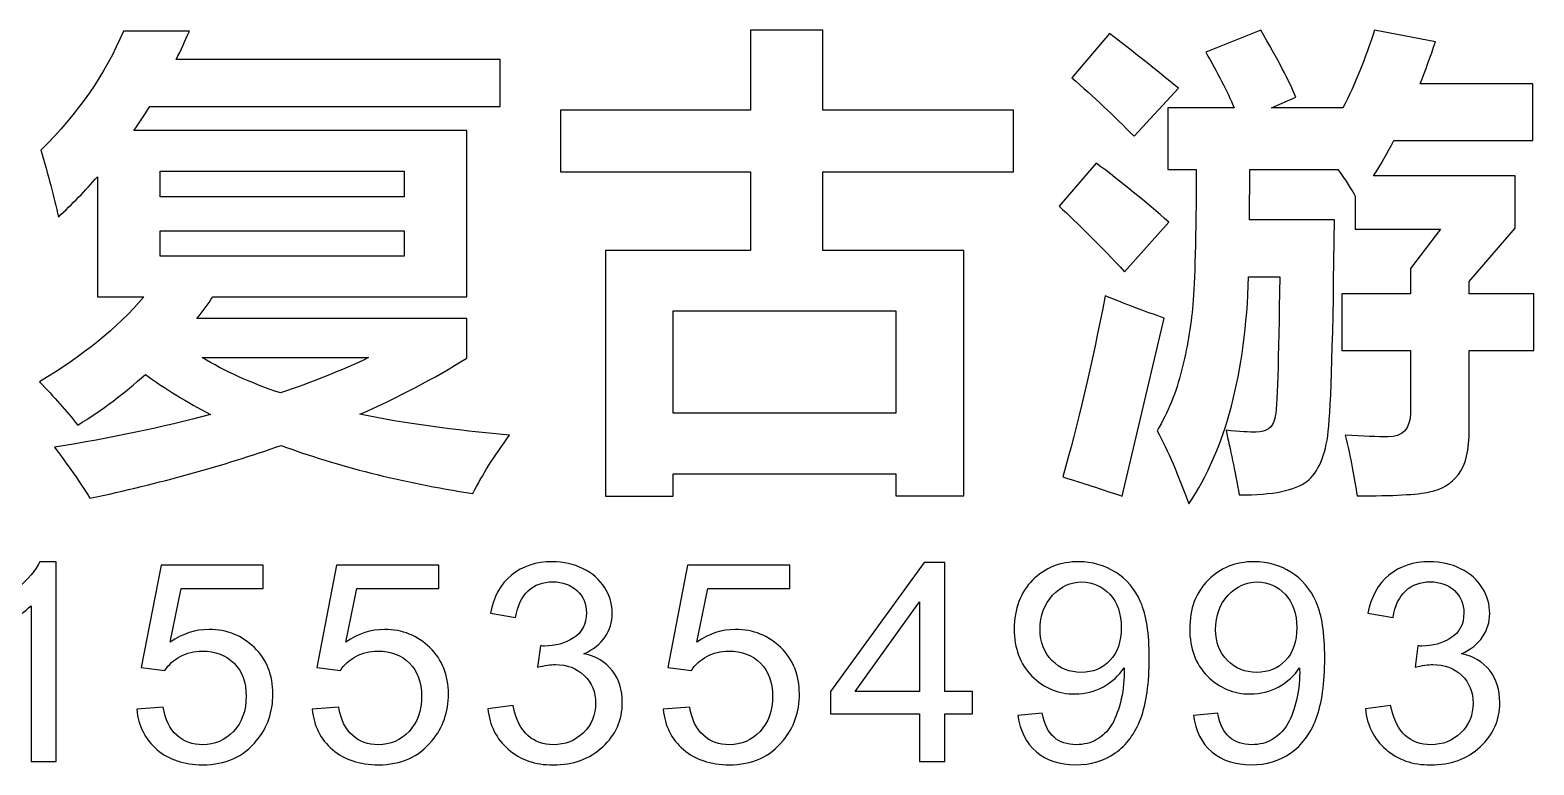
# Model space of a CAD drawing. Header units: centimetres. Extents: x -37.1 to 36.5, y -29.2 to 24.8.
# Drawn here: x 19.208 to 24.108, y -29.006 to -26.613 of the extents above; entities that cross this region are included whole.
import ezdxf

# ---------------------------------------------------------------- set-up
doc = ezdxf.new("R2010")
doc.units = ezdxf.units.CM
doc.header["$MEASUREMENT"] = 0
doc.layers.add('layer 1', color=7, linetype='Continuous')

msp = doc.modelspace()

# ---------------------------------------------------------------- linework, layer by layer
at = {"layer": 'layer 1', "color": 250}
for points, knots in [([(20.63127, -27.55209), (20.63127, -27.55209), (20.63127, -27.68136), (20.63127, -27.68136), (20.63127, -27.68136), (20.52533, -27.74744), (20.40917, -27.80827), (20.28331, -27.86412), (20.28331, -27.86412), (20.42674, -27.89375), (20.58931, -27.9163), (20.77103, -27.93177), (20.77103, -27.93177), (20.72094, -27.99916), (20.68082, -28.06288), (20.65119, -28.12214), (20.65119, -28.12214), (20.4173, -28.08595), (20.2091, -28.03351), (20.0266, -27.9656), (20.0266, -27.9656), (19.83781, -28.03194), (19.63014, -28.08936), (19.40358, -28.13761), (19.40358, -28.13761), (19.37185, -28.08622), (19.33357, -28.03115), (19.28847, -27.97163), (19.28847, -27.97163), (19.47176, -27.942), (19.64115, -27.90634), (19.79612, -27.86491), (19.79612, -27.86491), (19.71929, -27.82479), (19.64875, -27.78126), (19.58425, -27.73433), (19.58425, -27.73433), (19.51712, -27.79516), (19.4437, -27.85022), (19.36373, -27.89952), (19.36373, -27.89952), (19.3278, -27.85442), (19.28637, -27.80722), (19.23917, -27.75819), (19.23917, -27.75819), (19.37867, -27.67559), (19.49195, -27.58355), (19.57953, -27.48155), (19.57953, -27.48155), (19.57953, -27.48155), (19.42823, -27.48155), (19.42823, -27.48155), (19.42823, -27.48155), (19.42823, -27.48155), (19.42823, -27.09059), (19.42823, -27.09059), (19.42823, -27.09059), (19.38837, -27.13596), (19.3459, -27.17975), (19.3008, -27.22196), (19.3008, -27.22196), (19.28637, -27.15746), (19.26749, -27.08456), (19.24389, -27.0038), (19.24389, -27.0038), (19.36478, -26.88476), (19.45445, -26.75575), (19.51266, -26.61651), (19.51266, -26.61651), (19.51266, -26.61651), (19.72794, -26.61651), (19.72794, -26.61651), (19.72794, -26.61651), (19.71404, -26.64771), (19.69962, -26.67839), (19.68494, -26.70881), (19.68494, -26.70881), (19.68494, -26.70881), (20.74035, -26.70881), (20.74035, -26.70881), (20.74035, -26.70881), (20.74035, -26.70881), (20.74035, -26.86247), (20.74035, -26.86247), (20.74035, -26.86247), (20.74035, -26.86247), (19.59867, -26.86247), (19.59867, -26.86247), (19.59867, -26.86247), (19.58189, -26.88895), (19.56458, -26.91517), (19.54649, -26.94061), (19.54649, -26.94061), (19.54649, -26.94061), (20.63127, -26.94061), (20.63127, -26.94061), (20.63127, -26.94061), (20.63127, -26.94061), (20.63127, -27.48155), (20.63127, -27.48155), (20.63127, -27.48155), (20.63127, -27.48155), (19.80398, -27.48155), (19.80398, -27.48155), (19.80398, -27.48155), (19.78746, -27.5062), (19.77042, -27.52954), (19.75233, -27.55209), (19.75233, -27.55209), (19.75233, -27.55209), (20.63127, -27.55209), (20.63127, -27.55209)], [0, 0, 0, 0, 0.0357143, 0.0357143, 0.0357143, 0.0357143, 0.0714286, 0.0714286, 0.0714286, 0.0714286, 0.1071429, 0.1071429, 0.1071429, 0.1071429, 0.1428571, 0.1428571, 0.1428571, 0.1428571, 0.1785714, 0.1785714, 0.1785714, 0.1785714, 0.2142857, 0.2142857, 0.2142857, 0.2142857, 0.25, 0.25, 0.25, 0.25, 0.2857143, 0.2857143, 0.2857143, 0.2857143, 0.3214286, 0.3214286, 0.3214286, 0.3214286, 0.3571429, 0.3571429, 0.3571429, 0.3571429, 0.3928571, 0.3928571, 0.3928571, 0.3928571, 0.4285714, 0.4285714, 0.4285714, 0.4285714, 0.4642857, 0.4642857, 0.4642857, 0.4642857, 0.5, 0.5, 0.5, 0.5, 0.5357143, 0.5357143, 0.5357143, 0.5357143, 0.5714286, 0.5714286, 0.5714286, 0.5714286, 0.6071429, 0.6071429, 0.6071429, 0.6071429, 0.6428571, 0.6428571, 0.6428571, 0.6428571, 0.6785714, 0.6785714, 0.6785714, 0.6785714, 0.7142857, 0.7142857, 0.7142857, 0.7142857, 0.75, 0.75, 0.75, 0.75, 0.7857143, 0.7857143, 0.7857143, 0.7857143, 0.8214286, 0.8214286, 0.8214286, 0.8214286, 0.8571429, 0.8571429, 0.8571429, 0.8571429, 0.8928571, 0.8928571, 0.8928571, 0.8928571, 0.9285714, 0.9285714, 0.9285714, 0.9285714, 0.9642857, 0.9642857, 0.9642857, 0.9642857, 1, 1, 1, 1]), ([(20.93712, -26.87453), (20.93712, -26.87453), (21.5562, -26.87453), (21.5562, -26.87453), (21.5562, -26.87453), (21.5562, -26.87453), (21.5562, -26.61336), (21.5562, -26.61336), (21.5562, -26.61336), (21.5562, -26.61336), (21.79114, -26.61336), (21.79114, -26.61336), (21.79114, -26.61336), (21.79114, -26.61336), (21.79114, -26.87453), (21.79114, -26.87453), (21.79114, -26.87453), (21.79114, -26.87453), (22.41207, -26.87453), (22.41207, -26.87453), (22.41207, -26.87453), (22.41207, -26.87453), (22.41207, -27.07434), (22.41207, -27.07434), (22.41207, -27.07434), (22.41207, -27.07434), (21.79114, -27.07434), (21.79114, -27.07434), (21.79114, -27.07434), (21.79114, -27.07434), (21.79114, -27.33104), (21.79114, -27.33104), (21.79114, -27.33104), (21.79114, -27.33104), (22.25054, -27.33104), (22.25054, -27.33104), (22.25054, -27.33104), (22.25054, -27.33104), (22.25054, -28.13001), (22.25054, -28.13001), (22.25054, -28.13001), (22.25054, -28.13001), (22.0295, -28.13001), (22.0295, -28.13001), (22.0295, -28.13001), (22.0295, -28.13001), (22.0295, -28.05764), (22.0295, -28.05764), (22.0295, -28.05764), (22.0295, -28.05764), (21.30421, -28.05764), (21.30421, -28.05764), (21.30421, -28.05764), (21.30421, -28.05764), (21.30421, -28.13132), (21.30421, -28.13132), (21.30421, -28.13132), (21.30421, -28.13132), (21.08291, -28.13132), (21.08291, -28.13132), (21.08291, -28.13132), (21.08291, -28.13132), (21.08291, -27.33104), (21.08291, -27.33104), (21.08291, -27.33104), (21.08291, -27.33104), (21.5562, -27.33104), (21.5562, -27.33104), (21.5562, -27.33104), (21.5562, -27.33104), (21.5562, -27.07434), (21.5562, -27.07434), (21.5562, -27.07434), (21.5562, -27.07434), (20.93712, -27.07434), (20.93712, -27.07434), (20.93712, -27.07434), (20.93712, -27.07434), (20.93712, -26.87453), (20.93712, -26.87453)], [0, 0, 0, 0, 0.05, 0.05, 0.05, 0.05, 0.1, 0.1, 0.1, 0.1, 0.15, 0.15, 0.15, 0.15, 0.2, 0.2, 0.2, 0.2, 0.25, 0.25, 0.25, 0.25, 0.3, 0.3, 0.3, 0.3, 0.35, 0.35, 0.35, 0.35, 0.4, 0.4, 0.4, 0.4, 0.45, 0.45, 0.45, 0.45, 0.5, 0.5, 0.5, 0.5, 0.55, 0.55, 0.55, 0.55, 0.6, 0.6, 0.6, 0.6, 0.65, 0.65, 0.65, 0.65, 0.7, 0.7, 0.7, 0.7, 0.75, 0.75, 0.75, 0.75, 0.8, 0.8, 0.8, 0.8, 0.85, 0.85, 0.85, 0.85, 0.9, 0.9, 0.9, 0.9, 0.95, 0.95, 0.95, 0.95, 1, 1, 1, 1]), ([(22.72526, -26.62412), (22.80104, -26.68259), (22.87603, -26.74211), (22.94971, -26.80242), (22.94971, -26.80242), (22.94971, -26.80242), (22.80523, -26.95922), (22.80523, -26.95922), (22.80523, -26.95922), (22.74073, -26.89262), (22.67308, -26.82917), (22.60254, -26.76859), (22.60254, -26.76859), (22.60254, -26.76859), (22.72526, -26.62412), (22.72526, -26.62412)], [0, 0, 0, 0, 0.25, 0.25, 0.25, 0.25, 0.5, 0.5, 0.5, 0.5, 0.75, 0.75, 0.75, 0.75, 1, 1, 1, 1]), ([(23.89761, -27.43226), (23.89761, -27.43226), (23.89761, -27.47238), (23.89761, -27.47238), (23.89761, -27.47238), (23.89761, -27.47238), (24.10817, -27.47238), (24.10817, -27.47238), (24.10817, -27.47238), (24.10817, -27.47238), (24.10817, -27.65671), (24.10817, -27.65671), (24.10817, -27.65671), (24.10817, -27.65671), (23.89761, -27.65671), (23.89761, -27.65671), (23.89761, -27.65671), (23.89761, -27.65671), (23.89761, -27.91158), (23.89761, -27.91158), (23.89761, -27.91158), (23.89761, -27.98133), (23.88581, -28.03089), (23.86222, -28.06026), (23.86222, -28.06026), (23.83862, -28.08989), (23.80715, -28.10877), (23.76782, -28.11716), (23.76782, -28.11716), (23.72849, -28.12555), (23.64982, -28.13001), (23.53209, -28.13001), (23.53209, -28.13001), (23.5237, -28.07258), (23.51085, -28.0065), (23.49354, -27.93177), (23.49354, -27.93177), (23.55307, -27.93571), (23.59895, -27.9378), (23.63173, -27.9378), (23.63173, -27.9378), (23.68103, -27.9378), (23.70567, -27.91158), (23.70567, -27.8594), (23.70567, -27.8594), (23.70567, -27.8594), (23.70567, -27.65671), (23.70567, -27.65671), (23.70567, -27.65671), (23.70567, -27.65671), (23.48279, -27.65671), (23.48279, -27.65671), (23.48279, -27.65671), (23.48279, -27.65671), (23.48279, -27.47238), (23.48279, -27.47238), (23.48279, -27.47238), (23.48279, -27.47238), (23.70567, -27.47238), (23.70567, -27.47238), (23.70567, -27.47238), (23.70567, -27.47238), (23.70567, -27.38925), (23.70567, -27.38925), (23.70567, -27.38925), (23.70567, -27.38925), (23.804, -27.26182), (23.804, -27.26182), (23.804, -27.26182), (23.804, -27.26182), (23.5258, -27.26182), (23.5258, -27.26182), (23.5258, -27.26182), (23.5258, -27.26182), (23.5258, -27.15352), (23.5258, -27.15352), (23.5258, -27.15352), (23.51452, -27.13307), (23.4959, -27.10397), (23.46968, -27.06673), (23.46968, -27.06673), (23.46968, -27.06673), (23.18308, -27.06673), (23.18308, -27.06673), (23.18308, -27.06673), (23.18308, -27.06673), (23.18177, -27.23114), (23.18177, -27.23114), (23.18177, -27.23114), (23.18177, -27.23114), (23.45814, -27.23114), (23.45814, -27.23114), (23.45814, -27.23114), (23.45421, -27.61056), (23.44739, -27.84), (23.43822, -27.91945), (23.43822, -27.91945), (23.42904, -27.9989), (23.40596, -28.05318), (23.36873, -28.08255), (23.36873, -28.08255), (23.3315, -28.11218), (23.25808, -28.12686), (23.14795, -28.12686), (23.14795, -28.12686), (23.13352, -28.04688), (23.1191, -27.97687), (23.10494, -27.9163), (23.10494, -27.9163), (23.149, -27.9205), (23.18177, -27.92233), (23.20327, -27.92233), (23.20327, -27.92233), (23.2371, -27.92233), (23.25729, -27.90739), (23.26437, -27.8775), (23.26437, -27.8775), (23.27119, -27.8476), (23.27643, -27.69395), (23.2801, -27.41705), (23.2801, -27.41705), (23.2801, -27.41705), (23.17863, -27.41705), (23.17863, -27.41705), (23.17863, -27.41705), (23.16892, -27.73144), (23.10389, -27.97766), (22.98354, -28.15597), (22.98354, -28.15597), (22.94971, -28.06183), (22.91536, -27.98238), (22.88049, -27.91788), (22.88049, -27.91788), (22.91589, -27.85783), (22.94263, -27.79254), (22.96046, -27.722), (22.96046, -27.722), (22.97829, -27.6512), (22.99062, -27.57936), (22.99691, -27.50646), (22.99691, -27.50646), (23.0032, -27.43357), (23.00714, -27.28699), (23.00819, -27.06673), (23.00819, -27.06673), (23.00819, -27.06673), (22.91589, -27.06673), (22.91589, -27.06673), (22.91589, -27.06673), (22.91589, -27.06673), (22.91589, -26.86692), (22.91589, -26.86692), (22.91589, -26.86692), (22.91589, -26.86692), (23.13169, -26.86692), (23.13169, -26.86692), (23.13169, -26.86692), (23.10809, -26.8116), (23.07715, -26.75129), (23.03887, -26.68574), (23.03887, -26.68574), (23.03887, -26.68574), (23.21848, -26.61336), (23.21848, -26.61336), (23.21848, -26.61336), (23.27381, -26.70881), (23.31183, -26.78144), (23.33228, -26.83153), (23.33228, -26.83153), (23.33228, -26.83153), (23.25309, -26.86692), (23.25309, -26.86692), (23.25309, -26.86692), (23.25309, -26.86692), (23.48594, -26.86692), (23.48594, -26.86692), (23.48594, -26.86692), (23.52527, -26.78957), (23.55962, -26.70514), (23.58873, -26.61336), (23.58873, -26.61336), (23.58873, -26.61336), (23.78696, -26.65191), (23.78696, -26.65191), (23.78696, -26.65191), (23.77175, -26.69885), (23.75497, -26.74447), (23.73714, -26.78852), (23.73714, -26.78852), (23.73714, -26.78852), (24.10503, -26.78852), (24.10503, -26.78852), (24.10503, -26.78852), (24.10503, -26.78852), (24.10503, -26.97286), (24.10503, -26.97286), (24.10503, -26.97286), (24.10503, -26.97286), (23.65192, -26.97286), (23.65192, -26.97286), (23.65192, -26.97286), (23.63094, -27.0135), (23.60866, -27.05179), (23.58506, -27.08823), (23.58506, -27.08823), (23.58506, -27.08823), (24.04655, -27.08823), (24.04655, -27.08823), (24.04655, -27.08823), (24.04655, -27.08823), (24.04655, -27.25867), (24.04655, -27.25867), (24.04655, -27.25867), (24.04655, -27.25867), (23.89761, -27.43226), (23.89761, -27.43226)], [0, 0, 0, 0, 0.0185185, 0.0185185, 0.0185185, 0.0185185, 0.037037, 0.037037, 0.037037, 0.037037, 0.0555556, 0.0555556, 0.0555556, 0.0555556, 0.0740741, 0.0740741, 0.0740741, 0.0740741, 0.0925926, 0.0925926, 0.0925926, 0.0925926, 0.1111111, 0.1111111, 0.1111111, 0.1111111, 0.1296296, 0.1296296, 0.1296296, 0.1296296, 0.1481481, 0.1481481, 0.1481481, 0.1481481, 0.1666667, 0.1666667, 0.1666667, 0.1666667, 0.1851852, 0.1851852, 0.1851852, 0.1851852, 0.2037037, 0.2037037, 0.2037037, 0.2037037, 0.2222222, 0.2222222, 0.2222222, 0.2222222, 0.2407407, 0.2407407, 0.2407407, 0.2407407, 0.2592593, 0.2592593, 0.2592593, 0.2592593, 0.2777778, 0.2777778, 0.2777778, 0.2777778, 0.2962963, 0.2962963, 0.2962963, 0.2962963, 0.3148148, 0.3148148, 0.3148148, 0.3148148, 0.3333333, 0.3333333, 0.3333333, 0.3333333, 0.3518519, 0.3518519, 0.3518519, 0.3518519, 0.3703704, 0.3703704, 0.3703704, 0.3703704, 0.3888889, 0.3888889, 0.3888889, 0.3888889, 0.4074074, 0.4074074, 0.4074074, 0.4074074, 0.4259259, 0.4259259, 0.4259259, 0.4259259, 0.4444444, 0.4444444, 0.4444444, 0.4444444, 0.462963, 0.462963, 0.462963, 0.462963, 0.4814815, 0.4814815, 0.4814815, 0.4814815, 0.5, 0.5, 0.5, 0.5, 0.5185185, 0.5185185, 0.5185185, 0.5185185, 0.537037, 0.537037, 0.537037, 0.537037, 0.5555556, 0.5555556, 0.5555556, 0.5555556, 0.5740741, 0.5740741, 0.5740741, 0.5740741, 0.5925926, 0.5925926, 0.5925926, 0.5925926, 0.6111111, 0.6111111, 0.6111111, 0.6111111, 0.6296296, 0.6296296, 0.6296296, 0.6296296, 0.6481481, 0.6481481, 0.6481481, 0.6481481, 0.6666667, 0.6666667, 0.6666667, 0.6666667, 0.6851852, 0.6851852, 0.6851852, 0.6851852, 0.7037037, 0.7037037, 0.7037037, 0.7037037, 0.7222222, 0.7222222, 0.7222222, 0.7222222, 0.7407407, 0.7407407, 0.7407407, 0.7407407, 0.7592593, 0.7592593, 0.7592593, 0.7592593, 0.7777778, 0.7777778, 0.7777778, 0.7777778, 0.7962963, 0.7962963, 0.7962963, 0.7962963, 0.8148148, 0.8148148, 0.8148148, 0.8148148, 0.8333333, 0.8333333, 0.8333333, 0.8333333, 0.8518519, 0.8518519, 0.8518519, 0.8518519, 0.8703704, 0.8703704, 0.8703704, 0.8703704, 0.8888889, 0.8888889, 0.8888889, 0.8888889, 0.9074074, 0.9074074, 0.9074074, 0.9074074, 0.9259259, 0.9259259, 0.9259259, 0.9259259, 0.9444444, 0.9444444, 0.9444444, 0.9444444, 0.962963, 0.962963, 0.962963, 0.962963, 0.9814815, 0.9814815, 0.9814815, 0.9814815, 1, 1, 1, 1]), ([(20.427, -27.07276), (20.427, -27.07276), (19.63249, -27.07276), (19.63249, -27.07276), (19.63249, -27.07276), (19.63249, -27.07276), (19.63249, -27.15588), (19.63249, -27.15588), (19.63249, -27.15588), (19.63249, -27.15588), (20.427, -27.15588), (20.427, -27.15588), (20.427, -27.15588), (20.427, -27.15588), (20.427, -27.07276), (20.427, -27.07276)], [0, 0, 0, 0, 0.25, 0.25, 0.25, 0.25, 0.5, 0.5, 0.5, 0.5, 0.75, 0.75, 0.75, 0.75, 1, 1, 1, 1]), ([(22.68226, -27.0468), (22.76433, -27.10816), (22.84325, -27.17214), (22.91903, -27.23874), (22.91903, -27.23874), (22.91903, -27.23874), (22.77455, -27.4), (22.77455, -27.4), (22.77455, -27.4), (22.69458, -27.31505), (22.62352, -27.24399), (22.56085, -27.18656), (22.56085, -27.18656), (22.56085, -27.18656), (22.68226, -27.0468), (22.68226, -27.0468)], [0, 0, 0, 0, 0.25, 0.25, 0.25, 0.25, 0.5, 0.5, 0.5, 0.5, 0.75, 0.75, 0.75, 0.75, 1, 1, 1, 1]), ([(20.427, -27.3494), (20.427, -27.3494), (20.427, -27.26654), (20.427, -27.26654), (20.427, -27.26654), (20.427, -27.26654), (19.63249, -27.26654), (19.63249, -27.26654), (19.63249, -27.26654), (19.63249, -27.26654), (19.63249, -27.3494), (19.63249, -27.3494), (19.63249, -27.3494), (19.63249, -27.3494), (20.427, -27.3494), (20.427, -27.3494)], [0, 0, 0, 0, 0.25, 0.25, 0.25, 0.25, 0.5, 0.5, 0.5, 0.5, 0.75, 0.75, 0.75, 0.75, 1, 1, 1, 1]), ([(22.71162, -27.47841), (22.77823, -27.5062), (22.84221, -27.53006), (22.90356, -27.55078), (22.90356, -27.55078), (22.90356, -27.55078), (22.76695, -28.13132), (22.76695, -28.13132), (22.76695, -28.13132), (22.6993, -28.10798), (22.6348, -28.08674), (22.57317, -28.06839), (22.57317, -28.06839), (22.62142, -27.89952), (22.66757, -27.70286), (22.71162, -27.47841)], [0, 0, 0, 0, 0.25, 0.25, 0.25, 0.25, 0.5, 0.5, 0.5, 0.5, 0.75, 0.75, 0.75, 0.75, 1, 1, 1, 1]), ([(22.0295, -27.5277), (22.0295, -27.5277), (21.30421, -27.5277), (21.30421, -27.5277), (21.30421, -27.5277), (21.30421, -27.5277), (21.30421, -27.86098), (21.30421, -27.86098), (21.30421, -27.86098), (21.30421, -27.86098), (22.0295, -27.86098), (22.0295, -27.86098), (22.0295, -27.86098), (22.0295, -27.86098), (22.0295, -27.5277), (22.0295, -27.5277)], [0, 0, 0, 0, 0.25, 0.25, 0.25, 0.25, 0.5, 0.5, 0.5, 0.5, 0.75, 0.75, 0.75, 0.75, 1, 1, 1, 1]), ([(20.02424, -27.7949), (20.12729, -27.76002), (20.223, -27.72174), (20.31163, -27.67979), (20.31163, -27.67979), (20.31163, -27.67979), (19.76937, -27.67979), (19.76937, -27.67979), (19.76937, -27.67979), (19.84095, -27.72331), (19.92591, -27.7616), (20.02424, -27.7949)], [0, 0, 0, 0, 0.3333333, 0.3333333, 0.3333333, 0.3333333, 0.6666667, 0.6666667, 0.6666667, 0.6666667, 1, 1, 1, 1]), ([(19.29359, -28.99433), (19.29359, -28.99433), (19.2115, -28.99433), (19.2115, -28.99433), (19.2115, -28.99433), (19.2115, -28.99433), (19.2115, -28.48786), (19.2115, -28.48786), (19.2115, -28.48786), (19.19171, -28.5061), (19.16585, -28.52434), (19.13376, -28.54258), (19.13376, -28.54258), (19.10152, -28.56082), (19.0727, -28.57453), (19.04715, -28.58358), (19.04715, -28.58358), (19.04715, -28.58358), (19.04715, -28.50685), (19.04715, -28.50685), (19.04715, -28.50685), (19.09311, -28.4859), (19.1333, -28.46058), (19.16772, -28.43088), (19.16772, -28.43088), (19.20199, -28.40104), (19.22646, -28.37225), (19.24078, -28.34421), (19.24078, -28.34421), (19.24078, -28.34421), (19.29359, -28.34421), (19.29359, -28.34421), (19.29359, -28.34421), (19.29359, -28.34421), (19.29359, -28.99433), (19.29359, -28.99433)], [0, 0, 0, 0, 0.1111111, 0.1111111, 0.1111111, 0.1111111, 0.2222222, 0.2222222, 0.2222222, 0.2222222, 0.3333333, 0.3333333, 0.3333333, 0.3333333, 0.4444444, 0.4444444, 0.4444444, 0.4444444, 0.5555556, 0.5555556, 0.5555556, 0.5555556, 0.6666667, 0.6666667, 0.6666667, 0.6666667, 0.7777778, 0.7777778, 0.7777778, 0.7777778, 0.8888889, 0.8888889, 0.8888889, 0.8888889, 1, 1, 1, 1]), ([(19.556, -28.82475), (19.556, -28.82475), (19.6423, -28.81767), (19.6423, -28.81767), (19.6423, -28.81767), (19.64869, -28.85837), (19.66349, -28.88882), (19.6867, -28.90932), (19.6867, -28.90932), (19.71007, -28.92982), (19.73811, -28.94007), (19.77098, -28.94007), (19.77098, -28.94007), (19.81055, -28.94007), (19.84404, -28.92559), (19.8713, -28.8968), (19.8713, -28.8968), (19.89872, -28.86786), (19.91243, -28.82958), (19.91243, -28.78194), (19.91243, -28.78194), (19.91243, -28.73657), (19.89934, -28.70085), (19.87302, -28.67462), (19.87302, -28.67462), (19.84669, -28.64839), (19.81226, -28.63528), (19.76958, -28.63528), (19.76958, -28.63528), (19.7431, -28.63528), (19.71926, -28.64116), (19.69792, -28.65276), (19.69792, -28.65276), (19.67657, -28.66437), (19.6599, -28.67944), (19.64776, -28.69798), (19.64776, -28.69798), (19.64776, -28.69798), (19.57064, -28.68834), (19.57064, -28.68834), (19.57064, -28.68834), (19.57064, -28.68834), (19.63545, -28.35582), (19.63545, -28.35582), (19.63545, -28.35582), (19.63545, -28.35582), (19.9682, -28.35582), (19.9682, -28.35582), (19.9682, -28.35582), (19.9682, -28.35582), (19.9682, -28.43179), (19.9682, -28.43179), (19.9682, -28.43179), (19.9682, -28.43179), (19.70119, -28.43179), (19.70119, -28.43179), (19.70119, -28.43179), (19.70119, -28.43179), (19.66505, -28.60574), (19.66505, -28.60574), (19.66505, -28.60574), (19.70524, -28.5786), (19.74746, -28.56504), (19.79154, -28.56504), (19.79154, -28.56504), (19.84996, -28.56504), (19.89919, -28.58463), (19.93938, -28.62382), (19.93938, -28.62382), (19.97957, -28.66301), (19.99967, -28.71336), (19.99967, -28.77486), (19.99967, -28.77486), (19.99967, -28.8335), (19.98191, -28.88414), (19.94671, -28.9268), (19.94671, -28.9268), (19.9037, -28.97911), (19.84514, -29.00533), (19.77098, -29.00533), (19.77098, -29.00533), (19.71007, -29.00533), (19.66038, -28.9889), (19.62189, -28.95589), (19.62189, -28.95589), (19.58342, -28.92288), (19.56145, -28.87917), (19.556, -28.82475)], [0, 0, 0, 0, 0.0454545, 0.0454545, 0.0454545, 0.0454545, 0.0909091, 0.0909091, 0.0909091, 0.0909091, 0.1363636, 0.1363636, 0.1363636, 0.1363636, 0.1818182, 0.1818182, 0.1818182, 0.1818182, 0.2272727, 0.2272727, 0.2272727, 0.2272727, 0.2727273, 0.2727273, 0.2727273, 0.2727273, 0.3181818, 0.3181818, 0.3181818, 0.3181818, 0.3636364, 0.3636364, 0.3636364, 0.3636364, 0.4090909, 0.4090909, 0.4090909, 0.4090909, 0.4545455, 0.4545455, 0.4545455, 0.4545455, 0.5, 0.5, 0.5, 0.5, 0.5454545, 0.5454545, 0.5454545, 0.5454545, 0.5909091, 0.5909091, 0.5909091, 0.5909091, 0.6363636, 0.6363636, 0.6363636, 0.6363636, 0.6818182, 0.6818182, 0.6818182, 0.6818182, 0.7272727, 0.7272727, 0.7272727, 0.7272727, 0.7727273, 0.7727273, 0.7727273, 0.7727273, 0.8181818, 0.8181818, 0.8181818, 0.8181818, 0.8636364, 0.8636364, 0.8636364, 0.8636364, 0.9090909, 0.9090909, 0.9090909, 0.9090909, 0.9545455, 0.9545455, 0.9545455, 0.9545455, 1, 1, 1, 1]), ([(20.12779, -28.82475), (20.12779, -28.82475), (20.21409, -28.81767), (20.21409, -28.81767), (20.21409, -28.81767), (20.22048, -28.85837), (20.23528, -28.88882), (20.25849, -28.90932), (20.25849, -28.90932), (20.28186, -28.92982), (20.3099, -28.94007), (20.34277, -28.94007), (20.34277, -28.94007), (20.38234, -28.94007), (20.41583, -28.92559), (20.44309, -28.8968), (20.44309, -28.8968), (20.47051, -28.86786), (20.48422, -28.82958), (20.48422, -28.78194), (20.48422, -28.78194), (20.48422, -28.73657), (20.47113, -28.70085), (20.44481, -28.67462), (20.44481, -28.67462), (20.41848, -28.64839), (20.38405, -28.63528), (20.34137, -28.63528), (20.34137, -28.63528), (20.31489, -28.63528), (20.29105, -28.64116), (20.26971, -28.65276), (20.26971, -28.65276), (20.24836, -28.66437), (20.23169, -28.67944), (20.21955, -28.69798), (20.21955, -28.69798), (20.21955, -28.69798), (20.14243, -28.68834), (20.14243, -28.68834), (20.14243, -28.68834), (20.14243, -28.68834), (20.20724, -28.35582), (20.20724, -28.35582), (20.20724, -28.35582), (20.20724, -28.35582), (20.53999, -28.35582), (20.53999, -28.35582), (20.53999, -28.35582), (20.53999, -28.35582), (20.53999, -28.43179), (20.53999, -28.43179), (20.53999, -28.43179), (20.53999, -28.43179), (20.27298, -28.43179), (20.27298, -28.43179), (20.27298, -28.43179), (20.27298, -28.43179), (20.23684, -28.60574), (20.23684, -28.60574), (20.23684, -28.60574), (20.27703, -28.5786), (20.31925, -28.56504), (20.36333, -28.56504), (20.36333, -28.56504), (20.42175, -28.56504), (20.47098, -28.58463), (20.51117, -28.62382), (20.51117, -28.62382), (20.55136, -28.66301), (20.57146, -28.71336), (20.57146, -28.77486), (20.57146, -28.77486), (20.57146, -28.8335), (20.5537, -28.88414), (20.5185, -28.9268), (20.5185, -28.9268), (20.47549, -28.97911), (20.41693, -29.00533), (20.34277, -29.00533), (20.34277, -29.00533), (20.28186, -29.00533), (20.23217, -28.9889), (20.19368, -28.95589), (20.19368, -28.95589), (20.15521, -28.92288), (20.13324, -28.87917), (20.12779, -28.82475)], [0, 0, 0, 0, 0.0454545, 0.0454545, 0.0454545, 0.0454545, 0.0909091, 0.0909091, 0.0909091, 0.0909091, 0.1363636, 0.1363636, 0.1363636, 0.1363636, 0.1818182, 0.1818182, 0.1818182, 0.1818182, 0.2272727, 0.2272727, 0.2272727, 0.2272727, 0.2727273, 0.2727273, 0.2727273, 0.2727273, 0.3181818, 0.3181818, 0.3181818, 0.3181818, 0.3636364, 0.3636364, 0.3636364, 0.3636364, 0.4090909, 0.4090909, 0.4090909, 0.4090909, 0.4545455, 0.4545455, 0.4545455, 0.4545455, 0.5, 0.5, 0.5, 0.5, 0.5454545, 0.5454545, 0.5454545, 0.5454545, 0.5909091, 0.5909091, 0.5909091, 0.5909091, 0.6363636, 0.6363636, 0.6363636, 0.6363636, 0.6818182, 0.6818182, 0.6818182, 0.6818182, 0.7272727, 0.7272727, 0.7272727, 0.7272727, 0.7727273, 0.7727273, 0.7727273, 0.7727273, 0.8181818, 0.8181818, 0.8181818, 0.8181818, 0.8636364, 0.8636364, 0.8636364, 0.8636364, 0.9090909, 0.9090909, 0.9090909, 0.9090909, 0.9545455, 0.9545455, 0.9545455, 0.9545455, 1, 1, 1, 1]), ([(20.70004, -28.8234), (20.70004, -28.8234), (20.78213, -28.81285), (20.78213, -28.81285), (20.78213, -28.81285), (20.79164, -28.85791), (20.80768, -28.89032), (20.83027, -28.91022), (20.83027, -28.91022), (20.85302, -28.93012), (20.88059, -28.94007), (20.91315, -28.94007), (20.91315, -28.94007), (20.95178, -28.94007), (20.9845, -28.9271), (21.01113, -28.90118), (21.01113, -28.90118), (21.03762, -28.87525), (21.05102, -28.84314), (21.05102, -28.80486), (21.05102, -28.80486), (21.05102, -28.76838), (21.03871, -28.73823), (21.0141, -28.71457), (21.0141, -28.71457), (20.98933, -28.6909), (20.95801, -28.67899), (20.92, -28.67899), (20.92, -28.67899), (20.90443, -28.67899), (20.88511, -28.68201), (20.86205, -28.68789), (20.86205, -28.68789), (20.86205, -28.68789), (20.87124, -28.6181), (20.87124, -28.6181), (20.87124, -28.6181), (20.8767, -28.6187), (20.88106, -28.619), (20.88449, -28.619), (20.88449, -28.619), (20.91938, -28.619), (20.95085, -28.61011), (20.97889, -28.59247), (20.97889, -28.59247), (21.00693, -28.57483), (21.02095, -28.54755), (21.02095, -28.51077), (21.02095, -28.51077), (21.02095, -28.48168), (21.01067, -28.45741), (20.99026, -28.43842), (20.99026, -28.43842), (20.96986, -28.41928), (20.94352, -28.40963), (20.91128, -28.40963), (20.91128, -28.40963), (20.87934, -28.40963), (20.85271, -28.41943), (20.83152, -28.43872), (20.83152, -28.43872), (20.81017, -28.45817), (20.79647, -28.48741), (20.79039, -28.5263), (20.79039, -28.5263), (20.79039, -28.5263), (20.70829, -28.51213), (20.70829, -28.51213), (20.70829, -28.51213), (20.71826, -28.45877), (20.74117, -28.41747), (20.77669, -28.38822), (20.77669, -28.38822), (20.81236, -28.35898), (20.8566, -28.34421), (20.90956, -28.34421), (20.90956, -28.34421), (20.94602, -28.34421), (20.97966, -28.3519), (21.01036, -28.36697), (21.01036, -28.36697), (21.04104, -28.3822), (21.06457, -28.40285), (21.08092, -28.42907), (21.08092, -28.42907), (21.09713, -28.4553), (21.10539, -28.48304), (21.10539, -28.51258), (21.10539, -28.51258), (21.10539, -28.54047), (21.09759, -28.56594), (21.08202, -28.589), (21.08202, -28.589), (21.06644, -28.61192), (21.04354, -28.63015), (21.01316, -28.64372), (21.01316, -28.64372), (21.05273, -28.65246), (21.08342, -28.67085), (21.10539, -28.69874), (21.10539, -28.69874), (21.12719, -28.72647), (21.1381, -28.76129), (21.1381, -28.80305), (21.1381, -28.80305), (21.1381, -28.85957), (21.11691, -28.90751), (21.07423, -28.94685), (21.07423, -28.94685), (21.0317, -28.98619), (20.9778, -29.00579), (20.91268, -29.00579), (20.91268, -29.00579), (20.85395, -29.00579), (20.80519, -28.9889), (20.7664, -28.95499), (20.7664, -28.95499), (20.72762, -28.92122), (20.70549, -28.87736), (20.70004, -28.8234)], [0, 0, 0, 0, 0.0333333, 0.0333333, 0.0333333, 0.0333333, 0.0666667, 0.0666667, 0.0666667, 0.0666667, 0.1, 0.1, 0.1, 0.1, 0.1333333, 0.1333333, 0.1333333, 0.1333333, 0.1666667, 0.1666667, 0.1666667, 0.1666667, 0.2, 0.2, 0.2, 0.2, 0.2333333, 0.2333333, 0.2333333, 0.2333333, 0.2666667, 0.2666667, 0.2666667, 0.2666667, 0.3, 0.3, 0.3, 0.3, 0.3333333, 0.3333333, 0.3333333, 0.3333333, 0.3666667, 0.3666667, 0.3666667, 0.3666667, 0.4, 0.4, 0.4, 0.4, 0.4333333, 0.4333333, 0.4333333, 0.4333333, 0.4666667, 0.4666667, 0.4666667, 0.4666667, 0.5, 0.5, 0.5, 0.5, 0.5333333, 0.5333333, 0.5333333, 0.5333333, 0.5666667, 0.5666667, 0.5666667, 0.5666667, 0.6, 0.6, 0.6, 0.6, 0.6333333, 0.6333333, 0.6333333, 0.6333333, 0.6666667, 0.6666667, 0.6666667, 0.6666667, 0.7, 0.7, 0.7, 0.7, 0.7333333, 0.7333333, 0.7333333, 0.7333333, 0.7666667, 0.7666667, 0.7666667, 0.7666667, 0.8, 0.8, 0.8, 0.8, 0.8333333, 0.8333333, 0.8333333, 0.8333333, 0.8666667, 0.8666667, 0.8666667, 0.8666667, 0.9, 0.9, 0.9, 0.9, 0.9333333, 0.9333333, 0.9333333, 0.9333333, 0.9666667, 0.9666667, 0.9666667, 0.9666667, 1, 1, 1, 1]), ([(21.27136, -28.82475), (21.27136, -28.82475), (21.35766, -28.81767), (21.35766, -28.81767), (21.35766, -28.81767), (21.36405, -28.85837), (21.37885, -28.88882), (21.40206, -28.90932), (21.40206, -28.90932), (21.42543, -28.92982), (21.45347, -28.94007), (21.48634, -28.94007), (21.48634, -28.94007), (21.52591, -28.94007), (21.5594, -28.92559), (21.58666, -28.8968), (21.58666, -28.8968), (21.61408, -28.86786), (21.62779, -28.82958), (21.62779, -28.78194), (21.62779, -28.78194), (21.62779, -28.73657), (21.6147, -28.70085), (21.58838, -28.67462), (21.58838, -28.67462), (21.56205, -28.64839), (21.52762, -28.63528), (21.48494, -28.63528), (21.48494, -28.63528), (21.45846, -28.63528), (21.43462, -28.64116), (21.41328, -28.65276), (21.41328, -28.65276), (21.39193, -28.66437), (21.37526, -28.67944), (21.36312, -28.69798), (21.36312, -28.69798), (21.36312, -28.69798), (21.286, -28.68834), (21.286, -28.68834), (21.286, -28.68834), (21.286, -28.68834), (21.35081, -28.35582), (21.35081, -28.35582), (21.35081, -28.35582), (21.35081, -28.35582), (21.68356, -28.35582), (21.68356, -28.35582), (21.68356, -28.35582), (21.68356, -28.35582), (21.68356, -28.43179), (21.68356, -28.43179), (21.68356, -28.43179), (21.68356, -28.43179), (21.41655, -28.43179), (21.41655, -28.43179), (21.41655, -28.43179), (21.41655, -28.43179), (21.38041, -28.60574), (21.38041, -28.60574), (21.38041, -28.60574), (21.4206, -28.5786), (21.46282, -28.56504), (21.5069, -28.56504), (21.5069, -28.56504), (21.56532, -28.56504), (21.61455, -28.58463), (21.65474, -28.62382), (21.65474, -28.62382), (21.69493, -28.66301), (21.71503, -28.71336), (21.71503, -28.77486), (21.71503, -28.77486), (21.71503, -28.8335), (21.69727, -28.88414), (21.66207, -28.9268), (21.66207, -28.9268), (21.61906, -28.97911), (21.5605, -29.00533), (21.48634, -29.00533), (21.48634, -29.00533), (21.42543, -29.00533), (21.37574, -28.9889), (21.33725, -28.95589), (21.33725, -28.95589), (21.29878, -28.92288), (21.27681, -28.87917), (21.27136, -28.82475)], [0, 0, 0, 0, 0.0454545, 0.0454545, 0.0454545, 0.0454545, 0.0909091, 0.0909091, 0.0909091, 0.0909091, 0.1363636, 0.1363636, 0.1363636, 0.1363636, 0.1818182, 0.1818182, 0.1818182, 0.1818182, 0.2272727, 0.2272727, 0.2272727, 0.2272727, 0.2727273, 0.2727273, 0.2727273, 0.2727273, 0.3181818, 0.3181818, 0.3181818, 0.3181818, 0.3636364, 0.3636364, 0.3636364, 0.3636364, 0.4090909, 0.4090909, 0.4090909, 0.4090909, 0.4545455, 0.4545455, 0.4545455, 0.4545455, 0.5, 0.5, 0.5, 0.5, 0.5454545, 0.5454545, 0.5454545, 0.5454545, 0.5909091, 0.5909091, 0.5909091, 0.5909091, 0.6363636, 0.6363636, 0.6363636, 0.6363636, 0.6818182, 0.6818182, 0.6818182, 0.6818182, 0.7272727, 0.7272727, 0.7272727, 0.7272727, 0.7727273, 0.7727273, 0.7727273, 0.7727273, 0.8181818, 0.8181818, 0.8181818, 0.8181818, 0.8636364, 0.8636364, 0.8636364, 0.8636364, 0.9090909, 0.9090909, 0.9090909, 0.9090909, 0.9545455, 0.9545455, 0.9545455, 0.9545455, 1, 1, 1, 1]), ([(22.10643, -28.99433), (22.10643, -28.99433), (22.10643, -28.83937), (22.10643, -28.83937), (22.10643, -28.83937), (22.10643, -28.83937), (21.81621, -28.83937), (21.81621, -28.83937), (21.81621, -28.83937), (21.81621, -28.83937), (21.81621, -28.76642), (21.81621, -28.76642), (21.81621, -28.76642), (21.81621, -28.76642), (22.12154, -28.34692), (22.12154, -28.34692), (22.12154, -28.34692), (22.12154, -28.34692), (22.18867, -28.34692), (22.18867, -28.34692), (22.18867, -28.34692), (22.18867, -28.34692), (22.18867, -28.76642), (22.18867, -28.76642), (22.18867, -28.76642), (22.18867, -28.76642), (22.27903, -28.76642), (22.27903, -28.76642), (22.27903, -28.76642), (22.27903, -28.76642), (22.27903, -28.83937), (22.27903, -28.83937), (22.27903, -28.83937), (22.27903, -28.83937), (22.18867, -28.83937), (22.18867, -28.83937), (22.18867, -28.83937), (22.18867, -28.83937), (22.18867, -28.99433), (22.18867, -28.99433), (22.18867, -28.99433), (22.18867, -28.99433), (22.10643, -28.99433), (22.10643, -28.99433)], [0, 0, 0, 0, 0.0909091, 0.0909091, 0.0909091, 0.0909091, 0.1818182, 0.1818182, 0.1818182, 0.1818182, 0.2727273, 0.2727273, 0.2727273, 0.2727273, 0.3636364, 0.3636364, 0.3636364, 0.3636364, 0.4545455, 0.4545455, 0.4545455, 0.4545455, 0.5454545, 0.5454545, 0.5454545, 0.5454545, 0.6363636, 0.6363636, 0.6363636, 0.6363636, 0.7272727, 0.7272727, 0.7272727, 0.7272727, 0.8181818, 0.8181818, 0.8181818, 0.8181818, 0.9090909, 0.9090909, 0.9090909, 0.9090909, 1, 1, 1, 1]), ([(22.42724, -28.84465), (22.42724, -28.84465), (22.50622, -28.83757), (22.50622, -28.83757), (22.50622, -28.83757), (22.51292, -28.87344), (22.5257, -28.89952), (22.54454, -28.9158), (22.54454, -28.9158), (22.56339, -28.93193), (22.58754, -28.94007), (22.61714, -28.94007), (22.61714, -28.94007), (22.64238, -28.94007), (22.66449, -28.93449), (22.6835, -28.92318), (22.6835, -28.92318), (22.70251, -28.91203), (22.71808, -28.89711), (22.73023, -28.87841), (22.73023, -28.87841), (22.74254, -28.85972), (22.75267, -28.8344), (22.76093, -28.80275), (22.76093, -28.80275), (22.76902, -28.77094), (22.77323, -28.73853), (22.77323, -28.70552), (22.77323, -28.70552), (22.77323, -28.70205), (22.77307, -28.69663), (22.77276, -28.68969), (22.77276, -28.68969), (22.75625, -28.71487), (22.73382, -28.73552), (22.70546, -28.75119), (22.70546, -28.75119), (22.67696, -28.76702), (22.64611, -28.77486), (22.61309, -28.77486), (22.61309, -28.77486), (22.55763, -28.77486), (22.51074, -28.75542), (22.47241, -28.71653), (22.47241, -28.71653), (22.43409, -28.67764), (22.41493, -28.62654), (22.41493, -28.56293), (22.41493, -28.56293), (22.41493, -28.49721), (22.43487, -28.44445), (22.47491, -28.40435), (22.47491, -28.40435), (22.51494, -28.36426), (22.5651, -28.34421), (22.6254, -28.34421), (22.6254, -28.34421), (22.66886, -28.34421), (22.70858, -28.35567), (22.74472, -28.37828), (22.74472, -28.37828), (22.78071, -28.40089), (22.80813, -28.43329), (22.82682, -28.4752), (22.82682, -28.4752), (22.84551, -28.5171), (22.85486, -28.57785), (22.85486, -28.65744), (22.85486, -28.65744), (22.85486, -28.74004), (22.84567, -28.80591), (22.82713, -28.85505), (22.82713, -28.85505), (22.80844, -28.90404), (22.78086, -28.94127), (22.74426, -28.9669), (22.74426, -28.9669), (22.70749, -28.99252), (22.66465, -29.00533), (22.61527, -29.00533), (22.61527, -29.00533), (22.56292, -29.00533), (22.52024, -28.99132), (22.48706, -28.96313), (22.48706, -28.96313), (22.45388, -28.93509), (22.43393, -28.8956), (22.42724, -28.84465)], [0, 0, 0, 0, 0.0454545, 0.0454545, 0.0454545, 0.0454545, 0.0909091, 0.0909091, 0.0909091, 0.0909091, 0.1363636, 0.1363636, 0.1363636, 0.1363636, 0.1818182, 0.1818182, 0.1818182, 0.1818182, 0.2272727, 0.2272727, 0.2272727, 0.2272727, 0.2727273, 0.2727273, 0.2727273, 0.2727273, 0.3181818, 0.3181818, 0.3181818, 0.3181818, 0.3636364, 0.3636364, 0.3636364, 0.3636364, 0.4090909, 0.4090909, 0.4090909, 0.4090909, 0.4545455, 0.4545455, 0.4545455, 0.4545455, 0.5, 0.5, 0.5, 0.5, 0.5454545, 0.5454545, 0.5454545, 0.5454545, 0.5909091, 0.5909091, 0.5909091, 0.5909091, 0.6363636, 0.6363636, 0.6363636, 0.6363636, 0.6818182, 0.6818182, 0.6818182, 0.6818182, 0.7272727, 0.7272727, 0.7272727, 0.7272727, 0.7727273, 0.7727273, 0.7727273, 0.7727273, 0.8181818, 0.8181818, 0.8181818, 0.8181818, 0.8636364, 0.8636364, 0.8636364, 0.8636364, 0.9090909, 0.9090909, 0.9090909, 0.9090909, 0.9545455, 0.9545455, 0.9545455, 0.9545455, 1, 1, 1, 1]), ([(22.99903, -28.84465), (22.99903, -28.84465), (23.07801, -28.83757), (23.07801, -28.83757), (23.07801, -28.83757), (23.08471, -28.87344), (23.09749, -28.89952), (23.11633, -28.9158), (23.11633, -28.9158), (23.13518, -28.93193), (23.15933, -28.94007), (23.18893, -28.94007), (23.18893, -28.94007), (23.21417, -28.94007), (23.23628, -28.93449), (23.25529, -28.92318), (23.25529, -28.92318), (23.2743, -28.91203), (23.28987, -28.89711), (23.30202, -28.87841), (23.30202, -28.87841), (23.31433, -28.85972), (23.32446, -28.8344), (23.33272, -28.80275), (23.33272, -28.80275), (23.34081, -28.77094), (23.34502, -28.73853), (23.34502, -28.70552), (23.34502, -28.70552), (23.34502, -28.70205), (23.34486, -28.69663), (23.34455, -28.68969), (23.34455, -28.68969), (23.32804, -28.71487), (23.30561, -28.73552), (23.27725, -28.75119), (23.27725, -28.75119), (23.24875, -28.76702), (23.2179, -28.77486), (23.18488, -28.77486), (23.18488, -28.77486), (23.12942, -28.77486), (23.08253, -28.75542), (23.0442, -28.71653), (23.0442, -28.71653), (23.00588, -28.67764), (22.98672, -28.62654), (22.98672, -28.56293), (22.98672, -28.56293), (22.98672, -28.49721), (23.00666, -28.44445), (23.0467, -28.40435), (23.0467, -28.40435), (23.08673, -28.36426), (23.13689, -28.34421), (23.19719, -28.34421), (23.19719, -28.34421), (23.24065, -28.34421), (23.28037, -28.35567), (23.31651, -28.37828), (23.31651, -28.37828), (23.3525, -28.40089), (23.37992, -28.43329), (23.39861, -28.4752), (23.39861, -28.4752), (23.4173, -28.5171), (23.42665, -28.57785), (23.42665, -28.65744), (23.42665, -28.65744), (23.42665, -28.74004), (23.41746, -28.80591), (23.39892, -28.85505), (23.39892, -28.85505), (23.38023, -28.90404), (23.35265, -28.94127), (23.31605, -28.9669), (23.31605, -28.9669), (23.27928, -28.99252), (23.23644, -29.00533), (23.18706, -29.00533), (23.18706, -29.00533), (23.13471, -29.00533), (23.09203, -28.99132), (23.05885, -28.96313), (23.05885, -28.96313), (23.02567, -28.93509), (23.00572, -28.8956), (22.99903, -28.84465)], [0, 0, 0, 0, 0.0454545, 0.0454545, 0.0454545, 0.0454545, 0.0909091, 0.0909091, 0.0909091, 0.0909091, 0.1363636, 0.1363636, 0.1363636, 0.1363636, 0.1818182, 0.1818182, 0.1818182, 0.1818182, 0.2272727, 0.2272727, 0.2272727, 0.2272727, 0.2727273, 0.2727273, 0.2727273, 0.2727273, 0.3181818, 0.3181818, 0.3181818, 0.3181818, 0.3636364, 0.3636364, 0.3636364, 0.3636364, 0.4090909, 0.4090909, 0.4090909, 0.4090909, 0.4545455, 0.4545455, 0.4545455, 0.4545455, 0.5, 0.5, 0.5, 0.5, 0.5454545, 0.5454545, 0.5454545, 0.5454545, 0.5909091, 0.5909091, 0.5909091, 0.5909091, 0.6363636, 0.6363636, 0.6363636, 0.6363636, 0.6818182, 0.6818182, 0.6818182, 0.6818182, 0.7272727, 0.7272727, 0.7272727, 0.7272727, 0.7727273, 0.7727273, 0.7727273, 0.7727273, 0.8181818, 0.8181818, 0.8181818, 0.8181818, 0.8636364, 0.8636364, 0.8636364, 0.8636364, 0.9090909, 0.9090909, 0.9090909, 0.9090909, 0.9545455, 0.9545455, 0.9545455, 0.9545455, 1, 1, 1, 1]), ([(23.55898, -28.8234), (23.55898, -28.8234), (23.64107, -28.81285), (23.64107, -28.81285), (23.64107, -28.81285), (23.65058, -28.85791), (23.66662, -28.89032), (23.68921, -28.91022), (23.68921, -28.91022), (23.71196, -28.93012), (23.73953, -28.94007), (23.77209, -28.94007), (23.77209, -28.94007), (23.81072, -28.94007), (23.84344, -28.9271), (23.87007, -28.90118), (23.87007, -28.90118), (23.89656, -28.87525), (23.90996, -28.84314), (23.90996, -28.80486), (23.90996, -28.80486), (23.90996, -28.76838), (23.89765, -28.73823), (23.87304, -28.71457), (23.87304, -28.71457), (23.84827, -28.6909), (23.81695, -28.67899), (23.77894, -28.67899), (23.77894, -28.67899), (23.76337, -28.67899), (23.74405, -28.68201), (23.72099, -28.68789), (23.72099, -28.68789), (23.72099, -28.68789), (23.73018, -28.6181), (23.73018, -28.6181), (23.73018, -28.6181), (23.73564, -28.6187), (23.74, -28.619), (23.74343, -28.619), (23.74343, -28.619), (23.77832, -28.619), (23.80979, -28.61011), (23.83783, -28.59247), (23.83783, -28.59247), (23.86587, -28.57483), (23.87989, -28.54755), (23.87989, -28.51077), (23.87989, -28.51077), (23.87989, -28.48168), (23.86961, -28.45741), (23.8492, -28.43842), (23.8492, -28.43842), (23.8288, -28.41928), (23.80246, -28.40963), (23.77022, -28.40963), (23.77022, -28.40963), (23.73828, -28.40963), (23.71165, -28.41943), (23.69046, -28.43872), (23.69046, -28.43872), (23.66911, -28.45817), (23.65541, -28.48741), (23.64933, -28.5263), (23.64933, -28.5263), (23.64933, -28.5263), (23.56723, -28.51213), (23.56723, -28.51213), (23.56723, -28.51213), (23.5772, -28.45877), (23.60011, -28.41747), (23.63563, -28.38822), (23.63563, -28.38822), (23.6713, -28.35898), (23.71554, -28.34421), (23.7685, -28.34421), (23.7685, -28.34421), (23.80496, -28.34421), (23.8386, -28.3519), (23.8693, -28.36697), (23.8693, -28.36697), (23.89998, -28.3822), (23.92351, -28.40285), (23.93986, -28.42907), (23.93986, -28.42907), (23.95607, -28.4553), (23.96433, -28.48304), (23.96433, -28.51258), (23.96433, -28.51258), (23.96433, -28.54047), (23.95653, -28.56594), (23.94096, -28.589), (23.94096, -28.589), (23.92538, -28.61192), (23.90248, -28.63015), (23.8721, -28.64372), (23.8721, -28.64372), (23.91167, -28.65246), (23.94236, -28.67085), (23.96433, -28.69874), (23.96433, -28.69874), (23.98613, -28.72647), (23.99704, -28.76129), (23.99704, -28.80305), (23.99704, -28.80305), (23.99704, -28.85957), (23.97585, -28.90751), (23.93317, -28.94685), (23.93317, -28.94685), (23.89064, -28.98619), (23.83674, -29.00579), (23.77162, -29.00579), (23.77162, -29.00579), (23.71289, -29.00579), (23.66413, -28.9889), (23.62534, -28.95499), (23.62534, -28.95499), (23.58656, -28.92122), (23.56443, -28.87736), (23.55898, -28.8234)], [0, 0, 0, 0, 0.0333333, 0.0333333, 0.0333333, 0.0333333, 0.0666667, 0.0666667, 0.0666667, 0.0666667, 0.1, 0.1, 0.1, 0.1, 0.1333333, 0.1333333, 0.1333333, 0.1333333, 0.1666667, 0.1666667, 0.1666667, 0.1666667, 0.2, 0.2, 0.2, 0.2, 0.2333333, 0.2333333, 0.2333333, 0.2333333, 0.2666667, 0.2666667, 0.2666667, 0.2666667, 0.3, 0.3, 0.3, 0.3, 0.3333333, 0.3333333, 0.3333333, 0.3333333, 0.3666667, 0.3666667, 0.3666667, 0.3666667, 0.4, 0.4, 0.4, 0.4, 0.4333333, 0.4333333, 0.4333333, 0.4333333, 0.4666667, 0.4666667, 0.4666667, 0.4666667, 0.5, 0.5, 0.5, 0.5, 0.5333333, 0.5333333, 0.5333333, 0.5333333, 0.5666667, 0.5666667, 0.5666667, 0.5666667, 0.6, 0.6, 0.6, 0.6, 0.6333333, 0.6333333, 0.6333333, 0.6333333, 0.6666667, 0.6666667, 0.6666667, 0.6666667, 0.7, 0.7, 0.7, 0.7, 0.7333333, 0.7333333, 0.7333333, 0.7333333, 0.7666667, 0.7666667, 0.7666667, 0.7666667, 0.8, 0.8, 0.8, 0.8, 0.8333333, 0.8333333, 0.8333333, 0.8333333, 0.8666667, 0.8666667, 0.8666667, 0.8666667, 0.9, 0.9, 0.9, 0.9, 0.9333333, 0.9333333, 0.9333333, 0.9333333, 0.9666667, 0.9666667, 0.9666667, 0.9666667, 1, 1, 1, 1]), ([(22.76357, -28.55886), (22.76357, -28.51333), (22.75111, -28.47701), (22.72603, -28.45033), (22.72603, -28.45033), (22.70079, -28.4235), (22.67073, -28.41008), (22.63536, -28.41008), (22.63536, -28.41008), (22.59891, -28.41008), (22.56713, -28.42455), (22.54002, -28.45334), (22.54002, -28.45334), (22.51292, -28.48228), (22.49936, -28.51967), (22.49936, -28.56549), (22.49936, -28.56549), (22.49936, -28.60679), (22.51229, -28.64025), (22.538, -28.66603), (22.538, -28.66603), (22.5637, -28.6918), (22.59532, -28.70462), (22.63302, -28.70462), (22.63302, -28.70462), (22.67119, -28.70462), (22.70235, -28.6918), (22.7268, -28.66603), (22.7268, -28.66603), (22.75142, -28.64025), (22.76357, -28.60453), (22.76357, -28.55886)], [0, 0, 0, 0, 0.125, 0.125, 0.125, 0.125, 0.25, 0.25, 0.25, 0.25, 0.375, 0.375, 0.375, 0.375, 0.5, 0.5, 0.5, 0.5, 0.625, 0.625, 0.625, 0.625, 0.75, 0.75, 0.75, 0.75, 0.875, 0.875, 0.875, 0.875, 1, 1, 1, 1]), ([(23.33536, -28.55886), (23.33536, -28.51333), (23.3229, -28.47701), (23.29782, -28.45033), (23.29782, -28.45033), (23.27258, -28.4235), (23.24252, -28.41008), (23.20715, -28.41008), (23.20715, -28.41008), (23.1707, -28.41008), (23.13892, -28.42455), (23.11181, -28.45334), (23.11181, -28.45334), (23.08471, -28.48228), (23.07115, -28.51967), (23.07115, -28.56549), (23.07115, -28.56549), (23.07115, -28.60679), (23.08408, -28.64025), (23.10979, -28.66603), (23.10979, -28.66603), (23.13549, -28.6918), (23.16711, -28.70462), (23.20481, -28.70462), (23.20481, -28.70462), (23.24298, -28.70462), (23.27414, -28.6918), (23.29859, -28.66603), (23.29859, -28.66603), (23.32321, -28.64025), (23.33536, -28.60453), (23.33536, -28.55886)], [0, 0, 0, 0, 0.125, 0.125, 0.125, 0.125, 0.25, 0.25, 0.25, 0.25, 0.375, 0.375, 0.375, 0.375, 0.5, 0.5, 0.5, 0.5, 0.625, 0.625, 0.625, 0.625, 0.75, 0.75, 0.75, 0.75, 0.875, 0.875, 0.875, 0.875, 1, 1, 1, 1]), ([(22.10643, -28.76642), (22.10643, -28.76642), (22.10643, -28.4746), (22.10643, -28.4746), (22.10643, -28.4746), (22.10643, -28.4746), (21.89705, -28.76642), (21.89705, -28.76642), (21.89705, -28.76642), (21.89705, -28.76642), (22.10643, -28.76642), (22.10643, -28.76642)], [0, 0, 0, 0, 0.3333333, 0.3333333, 0.3333333, 0.3333333, 0.6666667, 0.6666667, 0.6666667, 0.6666667, 1, 1, 1, 1])]:
    msp.add_open_spline(points, degree=3, knots=knots, dxfattribs=at)

doc.saveas('drawing.dxf')
